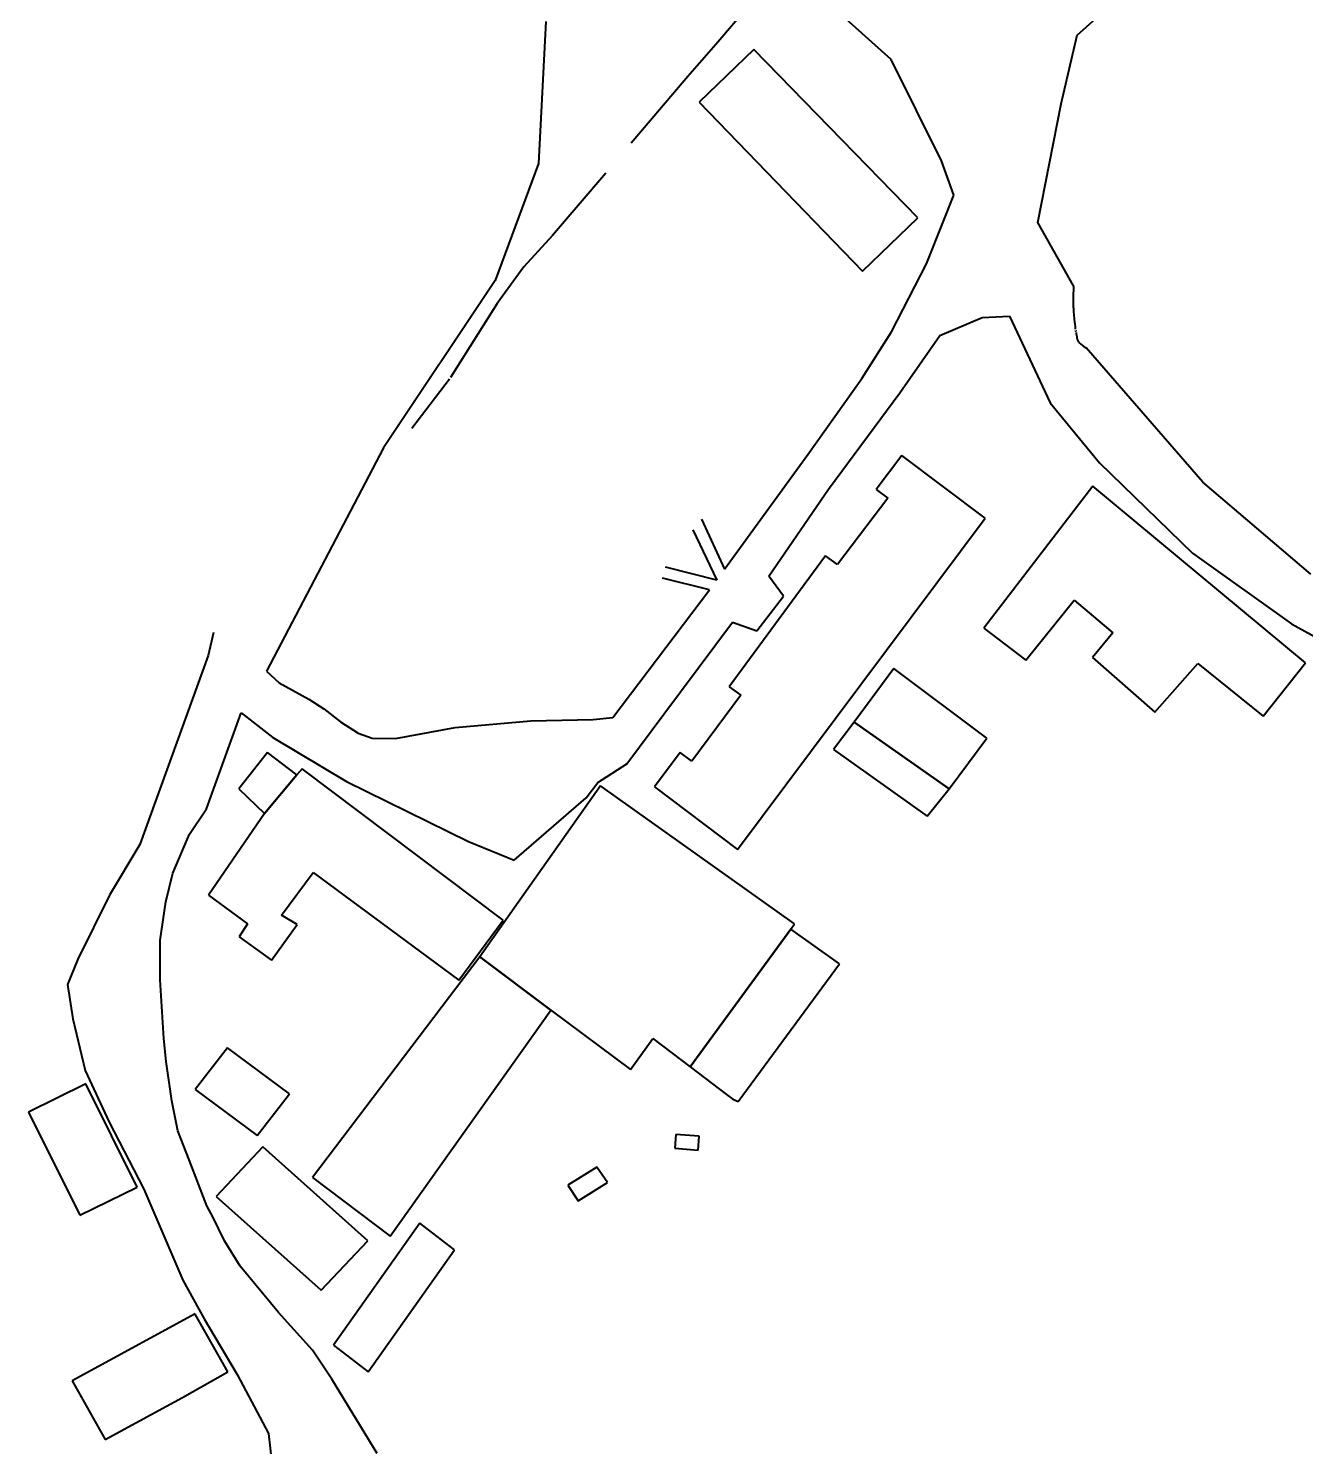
# Model space of a CAD drawing. Header units: metres. Extents: x 625987 to 635197, y 3048449 to 3066446.
# Drawn here: x 634618.366 to 634619.828, y 3063190.056 to 3063191.681 of the extents above; entities that cross this region are included whole.
import ezdxf

# ---------------------------------------------------------------- set-up
doc = ezdxf.new("R2010")
doc.units = ezdxf.units.M
doc.linetypes.add('DASHED', pattern=[0.75, 0.5, -0.25])
for name, color, linetype, lineweight in [('C-BLDG', 253, 'Continuous', 5), ('C-FENC-AIRF-SECU', 253, 'DASHED', 0), ('C-ROAD-LAND', 253, 'Continuous', 9)]:
    doc.layers.add(name, color=color, linetype=linetype, lineweight=lineweight)

msp = doc.modelspace()

# ---------------------------------------------------------------- linework, layer by layer
at = {"layer": 'C-BLDG', "lineweight": 40}
for p, q in [((634619.1966, 3063191.6567, 24568986.0801), (634619.134, 3063191.5962, 24568986.0801)), ((634619.1966, 3063191.6567, 24568986.0801), (634619.134, 3063191.5962, 24568986.0801)), ((634619.3844, 3063191.4638, 24568986.0801), (634619.1966, 3063191.6567, 24568986.0801)), ((634619.3844, 3063191.4638, 24568986.0801), (634619.1966, 3063191.6567, 24568986.0801)), ((634619.134, 3063191.5962, 24568986.0801), (634619.321, 3063191.4028, 24568986.0801)), ((634619.134, 3063191.5962, 24568986.0801), (634619.321, 3063191.4028, 24568986.0801)), ((634619.321, 3063191.4028, 24568986.0801), (634619.3844, 3063191.4638, 24568986.0801)), ((634619.321, 3063191.4028, 24568986.0801), (634619.3844, 3063191.4638, 24568986.0801)), ((634619.366, 3063191.1918, 24568986.0801), (634619.3367, 3063191.1528, 24568986.0801)), ((634619.366, 3063191.1918, 24568986.0801), (634619.3367, 3063191.1528, 24568986.0801)), ((634619.4612, 3063191.12, 24568986.0801), (634619.366, 3063191.1918, 24568986.0801)), ((634619.4612, 3063191.12, 24568986.0801), (634619.366, 3063191.1918, 24568986.0801)), ((634619.3501, 3063191.1429, 24568986.0801), (634619.2921, 3063191.0668, 24568986.0801)), ((634619.3501, 3063191.1429, 24568986.0801), (634619.2921, 3063191.0668, 24568986.0801)), ((634619.3367, 3063191.1528, 24568986.0801), (634619.3501, 3063191.1429, 24568986.0801)), ((634619.3367, 3063191.1528, 24568986.0801), (634619.3501, 3063191.1429, 24568986.0801)), ((634619.5848, 3063191.1565, 24568986.0801), (634619.46, 3063190.994, 24568986.0801)), ((634619.5848, 3063191.1565, 24568986.0801), (634619.46, 3063190.994, 24568986.0801)), ((634619.8284, 3063190.9542, 24568986.0801), (634619.5848, 3063191.1565, 24568986.0801)), ((634619.8284, 3063190.9542, 24568986.0801), (634619.5848, 3063191.1565, 24568986.0801)), ((634619.1777, 3063190.7404, 24568986.0801), (634619.4612, 3063191.12, 24568986.0801)), ((634619.1777, 3063190.7404, 24568986.0801), (634619.4612, 3063191.12, 24568986.0801)), ((634619.2787, 3063191.0767, 24568986.0801), (634619.1681, 3063190.9269, 24568986.0801)), ((634619.2787, 3063191.0767, 24568986.0801), (634619.1681, 3063190.9269, 24568986.0801)), ((634619.2921, 3063191.0668, 24568986.0801), (634619.2787, 3063191.0767, 24568986.0801)), ((634619.2921, 3063191.0668, 24568986.0801), (634619.2787, 3063191.0767, 24568986.0801)), ((634619.5079, 3063190.9571, 24568986.0801), (634619.5633, 3063191.0259, 24568986.0801)), ((634619.5079, 3063190.9571, 24568986.0801), (634619.5633, 3063191.0259, 24568986.0801)), ((634619.5633, 3063191.0259, 24568986.0801), (634619.6075, 3063190.9885, 24568986.0801)), ((634619.5633, 3063191.0259, 24568986.0801), (634619.6075, 3063190.9885, 24568986.0801)), ((634619.46, 3063190.994, 24568986.0801), (634619.5079, 3063190.9571, 24568986.0801)), ((634619.46, 3063190.994, 24568986.0801), (634619.5079, 3063190.9571, 24568986.0801)), ((634619.6075, 3063190.9885, 24568986.0801), (634619.5845, 3063190.9603, 24568986.0801)), ((634619.6075, 3063190.9885, 24568986.0801), (634619.5845, 3063190.9603, 24568986.0801)), ((634619.5845, 3063190.9603, 24568986.0801), (634619.6558, 3063190.8976, 24568986.0801)), ((634619.5845, 3063190.9603, 24568986.0801), (634619.6558, 3063190.8976, 24568986.0801)), ((634619.6558, 3063190.8976, 24568986.0801), (634619.7049, 3063190.9533, 24568986.0801)), ((634619.6558, 3063190.8976, 24568986.0801), (634619.7049, 3063190.9533, 24568986.0801)), ((634619.7049, 3063190.9533, 24568986.0801), (634619.7796, 3063190.8933, 24568986.0801)), ((634619.7049, 3063190.9533, 24568986.0801), (634619.7796, 3063190.8933, 24568986.0801)), ((634619.7796, 3063190.8933, 24568986.0801), (634619.8284, 3063190.9542, 24568986.0801)), ((634619.7796, 3063190.8933, 24568986.0801), (634619.8284, 3063190.9542, 24568986.0801)), ((634619.3567, 3063190.9477, 24568986.0801), (634619.3112, 3063190.8864, 24568986.0801)), ((634619.3567, 3063190.9477, 24568986.0801), (634619.3112, 3063190.8864, 24568986.0801)), ((634619.4634, 3063190.868, 24568986.0801), (634619.3567, 3063190.9477, 24568986.0801)), ((634619.4634, 3063190.868, 24568986.0801), (634619.3567, 3063190.9477, 24568986.0801)), ((634619.1814, 3063190.917, 24568986.0801), (634619.1256, 3063190.8415, 24568986.0801)), ((634619.1814, 3063190.917, 24568986.0801), (634619.1256, 3063190.8415, 24568986.0801)), ((634619.1681, 3063190.9269, 24568986.0801), (634619.1814, 3063190.917, 24568986.0801)), ((634619.1681, 3063190.9269, 24568986.0801), (634619.1814, 3063190.917, 24568986.0801)), ((634619.3112, 3063190.8864, 24568986.0801), (634619.2878, 3063190.855, 24568986.0801)), ((634619.3112, 3063190.8864, 24568986.0801), (634619.2878, 3063190.855, 24568986.0801)), ((634619.3112, 3063190.8864, 24568986.0801), (634619.4201, 3063190.8098, 24568986.0801)), ((634619.4201, 3063190.8098, 24568986.0801), (634619.3112, 3063190.8864, 24568986.0801)), ((634619.3112, 3063190.8864, 24568986.0801), (634619.4201, 3063190.8098, 24568986.0801)), ((634619.4201, 3063190.8098, 24568986.0801), (634619.3112, 3063190.8864, 24568986.0801)), ((634619.4201, 3063190.8098, 24568986.0801), (634619.4634, 3063190.868, 24568986.0801)), ((634619.4201, 3063190.8098, 24568986.0801), (634619.4634, 3063190.868, 24568986.0801)), ((634618.6393, 3063190.8515, 24568986.0801), (634618.6066, 3063190.8098, 24568986.0801)), ((634618.6393, 3063190.8515, 24568986.0801), (634618.6066, 3063190.8098, 24568986.0801)), ((634618.6729, 3063190.8261, 24568986.0801), (634618.6393, 3063190.8515, 24568986.0801)), ((634618.6729, 3063190.8261, 24568986.0801), (634618.6393, 3063190.8515, 24568986.0801)), ((634619.1122, 3063190.8514, 24568986.0801), (634619.0825, 3063190.8122, 24568986.0801)), ((634619.1122, 3063190.8514, 24568986.0801), (634619.0825, 3063190.8122, 24568986.0801)), ((634619.1256, 3063190.8415, 24568986.0801), (634619.1122, 3063190.8514, 24568986.0801)), ((634619.1256, 3063190.8415, 24568986.0801), (634619.1122, 3063190.8514, 24568986.0801)), ((634619.2878, 3063190.855, 24568986.0801), (634619.3949, 3063190.7785, 24568986.0801)), ((634619.2878, 3063190.855, 24568986.0801), (634619.3949, 3063190.7785, 24568986.0801)), ((634618.6729, 3063190.8261, 24568986.0801), (634618.6359, 3063190.7818, 24568986.0801)), ((634618.6359, 3063190.7818, 24568986.0801), (634618.6729, 3063190.8261, 24568986.0801)), ((634618.6729, 3063190.8261, 24568986.0801), (634618.6359, 3063190.7818, 24568986.0801)), ((634618.6359, 3063190.7818, 24568986.0801), (634618.6729, 3063190.8261, 24568986.0801)), ((634618.679, 3063190.8326, 24568986.0801), (634618.6729, 3063190.8261, 24568986.0801)), ((634618.679, 3063190.8326, 24568986.0801), (634618.6729, 3063190.8261, 24568986.0801)), ((634618.9092, 3063190.6595, 24568986.0801), (634618.679, 3063190.8326, 24568986.0801)), ((634618.9092, 3063190.6595, 24568986.0801), (634618.679, 3063190.8326, 24568986.0801)), ((634618.6066, 3063190.8098, 24568986.0801), (634618.6359, 3063190.7818, 24568986.0801)), ((634618.6066, 3063190.8098, 24568986.0801), (634618.6359, 3063190.7818, 24568986.0801)), ((634619.0208, 3063190.8134, 24568986.0801), (634618.8827, 3063190.6175, 24568986.0801)), ((634619.0208, 3063190.8134, 24568986.0801), (634618.8827, 3063190.6175, 24568986.0801)), ((634619.2431, 3063190.6552, 24568986.0801), (634619.0208, 3063190.8134, 24568986.0801)), ((634619.2431, 3063190.6552, 24568986.0801), (634619.0208, 3063190.8134, 24568986.0801)), ((634619.0825, 3063190.8122, 24568986.0801), (634619.1777, 3063190.7404, 24568986.0801)), ((634619.0825, 3063190.8122, 24568986.0801), (634619.1777, 3063190.7404, 24568986.0801)), ((634619.3949, 3063190.7785, 24568986.0801), (634619.4201, 3063190.8098, 24568986.0801)), ((634619.3949, 3063190.7785, 24568986.0801), (634619.4201, 3063190.8098, 24568986.0801)), ((634618.6359, 3063190.7818, 24568986.0801), (634618.5717, 3063190.688, 24568986.0801)), ((634618.6359, 3063190.7818, 24568986.0801), (634618.5717, 3063190.688, 24568986.0801)), ((634618.6556, 3063190.6653, 24568986.0801), (634618.6916, 3063190.7142, 24568986.0801)), ((634618.6556, 3063190.6653, 24568986.0801), (634618.6916, 3063190.7142, 24568986.0801)), ((634618.6916, 3063190.7142, 24568986.0801), (634618.8586, 3063190.5909, 24568986.0801)), ((634618.6916, 3063190.7142, 24568986.0801), (634618.8586, 3063190.5909, 24568986.0801)), ((634618.5717, 3063190.688, 24568986.0801), (634618.6167, 3063190.6553, 24568986.0801)), ((634618.5717, 3063190.688, 24568986.0801), (634618.6167, 3063190.6553, 24568986.0801)), ((634618.6736, 3063190.6546, 24568986.0801), (634618.6556, 3063190.6653, 24568986.0801)), ((634618.6736, 3063190.6546, 24568986.0801), (634618.6556, 3063190.6653, 24568986.0801)), ((634618.8586, 3063190.5909, 24568986.0801), (634618.9092, 3063190.6595, 24568986.0801)), ((634618.8586, 3063190.5909, 24568986.0801), (634618.9092, 3063190.6595, 24568986.0801)), ((634618.6167, 3063190.6553, 24568986.0801), (634618.6069, 3063190.6402, 24568986.0801)), ((634618.6167, 3063190.6553, 24568986.0801), (634618.6069, 3063190.6402, 24568986.0801)), ((634618.6069, 3063190.6402, 24568986.0801), (634618.6442, 3063190.6138, 24568986.0801)), ((634618.6069, 3063190.6402, 24568986.0801), (634618.6442, 3063190.6138, 24568986.0801)), ((634618.6442, 3063190.6138, 24568986.0801), (634618.6736, 3063190.6546, 24568986.0801)), ((634618.6442, 3063190.6138, 24568986.0801), (634618.6736, 3063190.6546, 24568986.0801)), ((634619.1237, 3063190.4913, 24568986.0801), (634619.2387, 3063190.6491, 24568986.0801)), ((634619.2387, 3063190.6491, 24568986.0801), (634619.1237, 3063190.4913, 24568986.0801)), ((634619.1237, 3063190.4913, 24568986.0801), (634619.2387, 3063190.6491, 24568986.0801)), ((634619.2387, 3063190.6491, 24568986.0801), (634619.1237, 3063190.4913, 24568986.0801)), ((634619.2387, 3063190.6491, 24568986.0801), (634619.2431, 3063190.6552, 24568986.0801)), ((634619.2387, 3063190.6491, 24568986.0801), (634619.2431, 3063190.6552, 24568986.0801)), ((634619.2944, 3063190.6095, 24568986.0801), (634619.2387, 3063190.6491, 24568986.0801)), ((634619.2944, 3063190.6095, 24568986.0801), (634619.2387, 3063190.6491, 24568986.0801)), ((634618.8827, 3063190.6175, 24568986.0801), (634618.6908, 3063190.3646, 24568986.0801)), ((634618.8827, 3063190.6175, 24568986.0801), (634618.6908, 3063190.3646, 24568986.0801)), ((634618.9641, 3063190.5563, 24568986.0801), (634618.8827, 3063190.6175, 24568986.0801)), ((634618.8827, 3063190.6175, 24568986.0801), (634618.9641, 3063190.5563, 24568986.0801)), ((634618.9641, 3063190.5563, 24568986.0801), (634618.8827, 3063190.6175, 24568986.0801)), ((634618.8827, 3063190.6175, 24568986.0801), (634618.9641, 3063190.5563, 24568986.0801)), ((634619.1786, 3063190.4516, 24568986.0801), (634619.2944, 3063190.6095, 24568986.0801)), ((634619.1786, 3063190.4516, 24568986.0801), (634619.2944, 3063190.6095, 24568986.0801)), ((634618.7798, 3063190.2974, 24568986.0801), (634618.9641, 3063190.5563, 24568986.0801)), ((634618.7798, 3063190.2974, 24568986.0801), (634618.9641, 3063190.5563, 24568986.0801)), ((634618.9641, 3063190.5563, 24568986.0801), (634619.055, 3063190.4885, 24568986.0801)), ((634618.9641, 3063190.5563, 24568986.0801), (634619.055, 3063190.4885, 24568986.0801)), ((634618.5936, 3063190.5133, 24568986.0801), (634618.5567, 3063190.4655, 24568986.0801)), ((634618.5936, 3063190.5133, 24568986.0801), (634618.5567, 3063190.4655, 24568986.0801)), ((634618.6645, 3063190.4607, 24568986.0801), (634618.5936, 3063190.5133, 24568986.0801)), ((634618.6645, 3063190.4607, 24568986.0801), (634618.5936, 3063190.5133, 24568986.0801)), ((634619.055, 3063190.4885, 24568986.0801), (634619.0806, 3063190.5241, 24568986.0801)), ((634619.055, 3063190.4885, 24568986.0801), (634619.0806, 3063190.5241, 24568986.0801)), ((634619.0806, 3063190.5241, 24568986.0801), (634619.1237, 3063190.4913, 24568986.0801)), ((634619.0806, 3063190.5241, 24568986.0801), (634619.1237, 3063190.4913, 24568986.0801)), ((634619.1237, 3063190.4913, 24568986.0801), (634619.1651, 3063190.4596, 24568986.0801)), ((634619.1237, 3063190.4913, 24568986.0801), (634619.1651, 3063190.4596, 24568986.0801)), ((634618.4312, 3063190.472, 24568986.0801), (634618.3656, 3063190.4396, 24568986.0801)), ((634618.4312, 3063190.472, 24568986.0801), (634618.3656, 3063190.4396, 24568986.0801)), ((634618.49, 3063190.3538, 24568986.0801), (634618.4312, 3063190.472, 24568986.0801)), ((634618.49, 3063190.3538, 24568986.0801), (634618.4312, 3063190.472, 24568986.0801)), ((634618.5567, 3063190.4655, 24568986.0801), (634618.6275, 3063190.4128, 24568986.0801)), ((634618.5567, 3063190.4655, 24568986.0801), (634618.6275, 3063190.4128, 24568986.0801)), ((634618.6275, 3063190.4128, 24568986.0801), (634618.6645, 3063190.4607, 24568986.0801)), ((634618.6275, 3063190.4128, 24568986.0801), (634618.6645, 3063190.4607, 24568986.0801)), ((634619.1651, 3063190.4596, 24568986.0801), (634619.1725, 3063190.4545, 24568986.0801)), ((634619.1651, 3063190.4596, 24568986.0801), (634619.1725, 3063190.4545, 24568986.0801)), ((634619.1725, 3063190.4545, 24568986.0801), (634619.1786, 3063190.4516, 24568986.0801)), ((634619.1725, 3063190.4545, 24568986.0801), (634619.1786, 3063190.4516, 24568986.0801)), ((634618.3656, 3063190.4396, 24568986.0801), (634618.4244, 3063190.3214, 24568986.0801)), ((634618.3656, 3063190.4396, 24568986.0801), (634618.4244, 3063190.3214, 24568986.0801)), ((634619.107, 3063190.4141, 24568986.0801), (634619.1058, 3063190.3984, 24568986.0801)), ((634619.107, 3063190.4141, 24568986.0801), (634619.1058, 3063190.3984, 24568986.0801)), ((634619.134, 3063190.4119, 24568986.0801), (634619.107, 3063190.4141, 24568986.0801)), ((634619.134, 3063190.4119, 24568986.0801), (634619.107, 3063190.4141, 24568986.0801)), ((634619.1328, 3063190.3962, 24568986.0801), (634619.134, 3063190.4119, 24568986.0801)), ((634619.1328, 3063190.3962, 24568986.0801), (634619.134, 3063190.4119, 24568986.0801)), ((634618.634, 3063190.3997, 24568986.0801), (634618.5805, 3063190.3431, 24568986.0801)), ((634618.634, 3063190.3997, 24568986.0801), (634618.5805, 3063190.3431, 24568986.0801)), ((634618.7543, 3063190.2923, 24568986.0801), (634618.634, 3063190.3997, 24568986.0801)), ((634618.7543, 3063190.2923, 24568986.0801), (634618.634, 3063190.3997, 24568986.0801)), ((634619.1058, 3063190.3984, 24568986.0801), (634619.1328, 3063190.3962, 24568986.0801)), ((634619.1058, 3063190.3984, 24568986.0801), (634619.1328, 3063190.3962, 24568986.0801)), ((634618.6908, 3063190.3646, 24568986.0801), (634618.7798, 3063190.2974, 24568986.0801)), ((634618.6908, 3063190.3646, 24568986.0801), (634618.7798, 3063190.2974, 24568986.0801)), ((634619.0168, 3063190.3767, 24568986.0801), (634618.9833, 3063190.3558, 24568986.0801)), ((634619.0168, 3063190.3767, 24568986.0801), (634618.9833, 3063190.3558, 24568986.0801)), ((634619.0288, 3063190.3588, 24568986.0801), (634619.0168, 3063190.3767, 24568986.0801)), ((634619.0288, 3063190.3588, 24568986.0801), (634619.0168, 3063190.3767, 24568986.0801)), ((634618.4244, 3063190.3214, 24568986.0801), (634618.49, 3063190.3538, 24568986.0801)), ((634618.4244, 3063190.3214, 24568986.0801), (634618.49, 3063190.3538, 24568986.0801)), ((634618.9833, 3063190.3558, 24568986.0801), (634618.9954, 3063190.338, 24568986.0801)), ((634618.9833, 3063190.3558, 24568986.0801), (634618.9954, 3063190.338, 24568986.0801)), ((634618.9954, 3063190.338, 24568986.0801), (634619.0288, 3063190.3588, 24568986.0801)), ((634618.9954, 3063190.338, 24568986.0801), (634619.0288, 3063190.3588, 24568986.0801)), ((634618.5805, 3063190.3431, 24568986.0801), (634618.7009, 3063190.2358, 24568986.0801)), ((634618.5805, 3063190.3431, 24568986.0801), (634618.7009, 3063190.2358, 24568986.0801)), ((634618.814, 3063190.3124, 24568986.0801), (634618.715, 3063190.1728, 24568986.0801)), ((634618.814, 3063190.3124, 24568986.0801), (634618.715, 3063190.1728, 24568986.0801)), ((634618.8537, 3063190.2818, 24568986.0801), (634618.814, 3063190.3124, 24568986.0801)), ((634618.8537, 3063190.2818, 24568986.0801), (634618.814, 3063190.3124, 24568986.0801)), ((634618.7009, 3063190.2358, 24568986.0801), (634618.7543, 3063190.2923, 24568986.0801)), ((634618.7009, 3063190.2358, 24568986.0801), (634618.7543, 3063190.2923, 24568986.0801)), ((634618.7547, 3063190.1422, 24568986.0801), (634618.8537, 3063190.2818, 24568986.0801)), ((634618.7547, 3063190.1422, 24568986.0801), (634618.8537, 3063190.2818, 24568986.0801)), ((634618.5565, 3063190.2084, 24568986.0801), (634618.4156, 3063190.1317, 24568986.0801)), ((634618.5565, 3063190.2084, 24568986.0801), (634618.4156, 3063190.1317, 24568986.0801)), ((634618.5567, 3063190.2081, 24568986.0801), (634618.5565, 3063190.2084, 24568986.0801)), ((634618.5567, 3063190.2081, 24568986.0801), (634618.5565, 3063190.2084, 24568986.0801)), ((634618.5939, 3063190.1422, 24568986.0801), (634618.5567, 3063190.2081, 24568986.0801)), ((634618.5939, 3063190.1422, 24568986.0801), (634618.5567, 3063190.2081, 24568986.0801)), ((634618.715, 3063190.1728, 24568986.0801), (634618.7547, 3063190.1422, 24568986.0801)), ((634618.715, 3063190.1728, 24568986.0801), (634618.7547, 3063190.1422, 24568986.0801)), ((634618.5421, 3063190.1126, 24568986.0801), (634618.5939, 3063190.1422, 24568986.0801)), ((634618.5421, 3063190.1126, 24568986.0801), (634618.5939, 3063190.1422, 24568986.0801)), ((634618.4156, 3063190.1317, 24568986.0801), (634618.4536, 3063190.0645, 24568986.0801)), ((634618.4156, 3063190.1317, 24568986.0801), (634618.4536, 3063190.0645, 24568986.0801)), ((634618.5237, 3063190.1026, 24568986.0801), (634618.5421, 3063190.1126, 24568986.0801)), ((634618.5237, 3063190.1026, 24568986.0801), (634618.5421, 3063190.1126, 24568986.0801)), ((634618.4536, 3063190.0645, 24568986.0801), (634618.5237, 3063190.1026, 24568986.0801)), ((634618.4536, 3063190.0645, 24568986.0801), (634618.5237, 3063190.1026, 24568986.0801))]:
    msp.add_line(p, q, dxfattribs=at)
at = {"layer": 'C-FENC-AIRF-SECU', "lineweight": 40, "ltscale": 0.2}
for p, q in [((634619.2117, 3063191.7313, 24568986.0801), (634619.1529, 3063191.6625, 24568986.0801)), ((634619.2117, 3063191.7313, 24568986.0801), (634619.1529, 3063191.6625, 24568986.0801)), ((634619.1529, 3063191.6625, 24568986.0801), (634619.1207, 3063191.6258, 24568986.0801)), ((634619.1529, 3063191.6625, 24568986.0801), (634619.1207, 3063191.6258, 24568986.0801)), ((634619.1207, 3063191.6258, 24568986.0801), (634619.0269, 3063191.5149, 24568986.0801)), ((634619.1207, 3063191.6258, 24568986.0801), (634619.0269, 3063191.5149, 24568986.0801)), ((634619.0269, 3063191.5149, 24568986.0801), (634618.966, 3063191.4437, 24568986.0801)), ((634619.0269, 3063191.5149, 24568986.0801), (634618.966, 3063191.4437, 24568986.0801)), ((634618.966, 3063191.4437, 24568986.0801), (634618.9332, 3063191.4079, 24568986.0801)), ((634618.966, 3063191.4437, 24568986.0801), (634618.9332, 3063191.4079, 24568986.0801)), ((634618.9332, 3063191.4079, 24568986.0801), (634618.9024, 3063191.3658, 24568986.0801)), ((634618.9332, 3063191.4079, 24568986.0801), (634618.9024, 3063191.3658, 24568986.0801)), ((634618.9024, 3063191.3658, 24568986.0801), (634618.848, 3063191.2792, 24568986.0801)), ((634618.9024, 3063191.3658, 24568986.0801), (634618.848, 3063191.2792, 24568986.0801)), ((634618.848, 3063191.2792, 24568986.0801), (634618.8049, 3063191.2227, 24568986.0801)), ((634618.848, 3063191.2792, 24568986.0801), (634618.8049, 3063191.2227, 24568986.0801))]:
    msp.add_line(p, q, dxfattribs=at)
at = {"layer": 'C-ROAD-LAND', "lineweight": 40}
for p, q in [((634619.3538, 3063191.6454, 24568986.0801), (634619.2453, 3063191.7426, 24568986.0801)), ((634619.3538, 3063191.6454, 24568986.0801), (634619.2453, 3063191.7426, 24568986.0801)), ((634619.5667, 3063191.6733, 24568986.0801), (634619.6218, 3063191.7223, 24568986.0801)), ((634619.5667, 3063191.6733, 24568986.0801), (634619.6218, 3063191.7223, 24568986.0801)), ((634618.9583, 3063191.6886, 24568986.0801), (634618.9499, 3063191.526, 24568986.0801)), ((634618.9583, 3063191.6886, 24568986.0801), (634618.9499, 3063191.526, 24568986.0801)), ((634619.5486, 3063191.5944, 24568986.0801), (634619.5667, 3063191.6733, 24568986.0801)), ((634619.5486, 3063191.5944, 24568986.0801), (634619.5667, 3063191.6733, 24568986.0801)), ((634619.4112, 3063191.5292, 24568986.0801), (634619.3538, 3063191.6454, 24568986.0801)), ((634619.4112, 3063191.5292, 24568986.0801), (634619.3538, 3063191.6454, 24568986.0801)), ((634619.5217, 3063191.4585, 24568986.0801), (634619.5486, 3063191.5944, 24568986.0801)), ((634619.5217, 3063191.4585, 24568986.0801), (634619.5486, 3063191.5944, 24568986.0801)), ((634618.9499, 3063191.526, 24568986.0801), (634618.9003, 3063191.3923, 24568986.0801)), ((634618.9499, 3063191.526, 24568986.0801), (634618.9003, 3063191.3923, 24568986.0801)), ((634619.4255, 3063191.4898, 24568986.0801), (634619.4112, 3063191.5292, 24568986.0801)), ((634619.4255, 3063191.4898, 24568986.0801), (634619.4112, 3063191.5292, 24568986.0801)), ((634619.413, 3063191.4583, 24568986.0801), (634619.4255, 3063191.4898, 24568986.0801)), ((634619.413, 3063191.4583, 24568986.0801), (634619.4255, 3063191.4898, 24568986.0801)), ((634619.3941, 3063191.4111, 24568986.0801), (634619.413, 3063191.4583, 24568986.0801)), ((634619.3941, 3063191.4111, 24568986.0801), (634619.413, 3063191.4583, 24568986.0801)), ((634619.5626, 3063191.386, 24568986.0801), (634619.5217, 3063191.4585, 24568986.0801)), ((634619.5626, 3063191.386, 24568986.0801), (634619.5217, 3063191.4585, 24568986.0801)), ((634619.354, 3063191.3335, 24568986.0801), (634619.3941, 3063191.4111, 24568986.0801)), ((634619.354, 3063191.3335, 24568986.0801), (634619.3941, 3063191.4111, 24568986.0801)), ((634618.9003, 3063191.3923, 24568986.0801), (634618.7723, 3063191.2003, 24568986.0801)), ((634618.9003, 3063191.3923, 24568986.0801), (634618.7723, 3063191.2003, 24568986.0801)), ((634619.4093, 3063191.3293, 24568986.0801), (634619.4581, 3063191.3499, 24568986.0801)), ((634619.4093, 3063191.3293, 24568986.0801), (634619.4581, 3063191.3499, 24568986.0801)), ((634619.4581, 3063191.3499, 24568986.0801), (634619.4892, 3063191.3511, 24568986.0801)), ((634619.4581, 3063191.3499, 24568986.0801), (634619.4892, 3063191.3511, 24568986.0801)), ((634619.4892, 3063191.3511, 24568986.0801), (634619.5358, 3063191.2519, 24568986.0801)), ((634619.4892, 3063191.3511, 24568986.0801), (634619.5358, 3063191.2519, 24568986.0801)), ((634619.32, 3063191.2797, 24568986.0801), (634619.354, 3063191.3335, 24568986.0801)), ((634619.32, 3063191.2797, 24568986.0801), (634619.354, 3063191.3335, 24568986.0801)), ((634619.3636, 3063191.2635, 24568986.0801), (634619.4093, 3063191.3293, 24568986.0801)), ((634619.3636, 3063191.2635, 24568986.0801), (634619.4093, 3063191.3293, 24568986.0801)), ((634619.7108, 3063191.1613, 24568986.0801), (634619.5769, 3063191.3151, 24568986.0801)), ((634619.7108, 3063191.1613, 24568986.0801), (634619.5769, 3063191.3151, 24568986.0801)), ((634619.2581, 3063191.1927, 24568986.0801), (634619.32, 3063191.2797, 24568986.0801)), ((634619.2581, 3063191.1927, 24568986.0801), (634619.32, 3063191.2797, 24568986.0801)), ((634619.2819, 3063191.1532, 24568986.0801), (634619.3636, 3063191.2635, 24568986.0801)), ((634619.2819, 3063191.1532, 24568986.0801), (634619.3636, 3063191.2635, 24568986.0801)), ((634619.5358, 3063191.2519, 24568986.0801), (634619.5924, 3063191.1834, 24568986.0801)), ((634619.5358, 3063191.2519, 24568986.0801), (634619.5924, 3063191.1834, 24568986.0801)), ((634618.7723, 3063191.2003, 24568986.0801), (634618.6382, 3063190.9448, 24568986.0801)), ((634618.7723, 3063191.2003, 24568986.0801), (634618.6382, 3063190.9448, 24568986.0801)), ((634619.1628, 3063191.0615, 24568986.0801), (634619.2581, 3063191.1927, 24568986.0801)), ((634619.1628, 3063191.0615, 24568986.0801), (634619.2581, 3063191.1927, 24568986.0801)), ((634619.5924, 3063191.1834, 24568986.0801), (634619.699, 3063191.0799, 24568986.0801)), ((634619.5924, 3063191.1834, 24568986.0801), (634619.699, 3063191.0799, 24568986.0801)), ((634619.8342, 3063191.0559, 24568986.0801), (634619.7108, 3063191.1613, 24568986.0801)), ((634619.8342, 3063191.0559, 24568986.0801), (634619.7108, 3063191.1613, 24568986.0801)), ((634619.2136, 3063191.0535, 24568986.0801), (634619.2819, 3063191.1532, 24568986.0801)), ((634619.2136, 3063191.0535, 24568986.0801), (634619.2819, 3063191.1532, 24568986.0801)), ((634619.1366, 3063191.1189, 24568986.0801), (634619.1628, 3063191.0615, 24568986.0801)), ((634619.1366, 3063191.1189, 24568986.0801), (634619.1628, 3063191.0615, 24568986.0801)), ((634619.1264, 3063191.1066, 24568986.0801), (634619.154, 3063191.049, 24568986.0801)), ((634619.1264, 3063191.1066, 24568986.0801), (634619.154, 3063191.049, 24568986.0801)), ((634619.699, 3063191.0799, 24568986.0801), (634619.8122, 3063190.999, 24568986.0801)), ((634619.699, 3063191.0799, 24568986.0801), (634619.8122, 3063190.999, 24568986.0801)), ((634619.154, 3063191.049, 24568986.0801), (634619.0951, 3063191.0638, 24568986.0801)), ((634619.154, 3063191.049, 24568986.0801), (634619.0951, 3063191.0638, 24568986.0801)), ((634619.1455, 3063191.0378, 24568986.0801), (634619.0919, 3063191.0512, 24568986.0801)), ((634619.1455, 3063191.0378, 24568986.0801), (634619.0919, 3063191.0512, 24568986.0801)), ((634619.2305, 3063191.0304, 24568986.0801), (634619.2136, 3063191.0535, 24568986.0801)), ((634619.2305, 3063191.0304, 24568986.0801), (634619.2136, 3063191.0535, 24568986.0801)), ((634619.0349, 3063190.8915, 24568986.0801), (634619.1455, 3063191.0378, 24568986.0801)), ((634619.0349, 3063190.8915, 24568986.0801), (634619.1455, 3063191.0378, 24568986.0801)), ((634619.1997, 3063190.9909, 24568986.0801), (634619.2305, 3063191.0304, 24568986.0801)), ((634619.1997, 3063190.9909, 24568986.0801), (634619.2305, 3063191.0304, 24568986.0801)), ((634619.0932, 3063190.8955, 24568986.0801), (634619.1719, 3063191.0008, 24568986.0801)), ((634619.0932, 3063190.8955, 24568986.0801), (634619.1719, 3063191.0008, 24568986.0801)), ((634619.1719, 3063191.0008, 24568986.0801), (634619.1997, 3063190.9909, 24568986.0801)), ((634619.1719, 3063191.0008, 24568986.0801), (634619.1997, 3063190.9909, 24568986.0801)), ((634619.8122, 3063190.999, 24568986.0801), (634619.9006, 3063190.9501, 24568986.0801)), ((634619.8122, 3063190.999, 24568986.0801), (634619.9006, 3063190.9501, 24568986.0801)), ((634618.5776, 3063190.9889, 24568986.0801), (634618.5714, 3063190.9625, 24568986.0801)), ((634618.5776, 3063190.9889, 24568986.0801), (634618.5714, 3063190.9625, 24568986.0801)), ((634618.5714, 3063190.9625, 24568986.0801), (634618.4934, 3063190.746, 24568986.0801)), ((634618.5714, 3063190.9625, 24568986.0801), (634618.4934, 3063190.746, 24568986.0801)), ((634618.6382, 3063190.9448, 24568986.0801), (634618.6527, 3063190.9314, 24568986.0801)), ((634618.6382, 3063190.9448, 24568986.0801), (634618.6527, 3063190.9314, 24568986.0801)), ((634618.6527, 3063190.9314, 24568986.0801), (634618.6866, 3063190.9125, 24568986.0801)), ((634618.6527, 3063190.9314, 24568986.0801), (634618.6866, 3063190.9125, 24568986.0801)), ((634618.6866, 3063190.9125, 24568986.0801), (634618.7038, 3063190.9015, 24568986.0801)), ((634618.6866, 3063190.9125, 24568986.0801), (634618.7038, 3063190.9015, 24568986.0801)), ((634618.7038, 3063190.9015, 24568986.0801), (634618.7232, 3063190.8867, 24568986.0801)), ((634618.7038, 3063190.9015, 24568986.0801), (634618.7232, 3063190.8867, 24568986.0801)), ((634618.5694, 3063190.7871, 24568986.0801), (634618.6091, 3063190.8971, 24568986.0801)), ((634618.5694, 3063190.7871, 24568986.0801), (634618.6091, 3063190.8971, 24568986.0801)), ((634618.6091, 3063190.8971, 24568986.0801), (634618.6455, 3063190.8688, 24568986.0801)), ((634618.6091, 3063190.8971, 24568986.0801), (634618.6455, 3063190.8688, 24568986.0801)), ((634618.7232, 3063190.8867, 24568986.0801), (634618.7432, 3063190.8737, 24568986.0801)), ((634618.7232, 3063190.8867, 24568986.0801), (634618.7432, 3063190.8737, 24568986.0801)), ((634618.8543, 3063190.8801, 24568986.0801), (634618.9409, 3063190.8878, 24568986.0801)), ((634618.8543, 3063190.8801, 24568986.0801), (634618.9409, 3063190.8878, 24568986.0801)), ((634618.9409, 3063190.8878, 24568986.0801), (634619.0125, 3063190.8894, 24568986.0801)), ((634618.9409, 3063190.8878, 24568986.0801), (634619.0125, 3063190.8894, 24568986.0801)), ((634619.0125, 3063190.8894, 24568986.0801), (634619.0349, 3063190.8915, 24568986.0801)), ((634619.0125, 3063190.8894, 24568986.0801), (634619.0349, 3063190.8915, 24568986.0801)), ((634619.051, 3063190.8386, 24568986.0801), (634619.0932, 3063190.8955, 24568986.0801)), ((634619.051, 3063190.8386, 24568986.0801), (634619.0932, 3063190.8955, 24568986.0801)), ((634618.6455, 3063190.8688, 24568986.0801), (634618.7299, 3063190.8181, 24568986.0801)), ((634618.6455, 3063190.8688, 24568986.0801), (634618.7299, 3063190.8181, 24568986.0801)), ((634618.7432, 3063190.8737, 24568986.0801), (634618.7595, 3063190.8678, 24568986.0801)), ((634618.7432, 3063190.8737, 24568986.0801), (634618.7595, 3063190.8678, 24568986.0801)), ((634618.7595, 3063190.8678, 24568986.0801), (634618.7861, 3063190.8675, 24568986.0801)), ((634618.7595, 3063190.8678, 24568986.0801), (634618.7861, 3063190.8675, 24568986.0801)), ((634618.7861, 3063190.8675, 24568986.0801), (634618.8543, 3063190.8801, 24568986.0801)), ((634618.7861, 3063190.8675, 24568986.0801), (634618.8543, 3063190.8801, 24568986.0801)), ((634619.0177, 3063190.817, 24568986.0801), (634619.051, 3063190.8386, 24568986.0801)), ((634619.0177, 3063190.817, 24568986.0801), (634619.051, 3063190.8386, 24568986.0801)), ((634618.7299, 3063190.8181, 24568986.0801), (634618.8696, 3063190.7497, 24568986.0801)), ((634618.7299, 3063190.8181, 24568986.0801), (634618.8696, 3063190.7497, 24568986.0801)), ((634619.0043, 3063190.7995, 24568986.0801), (634619.0177, 3063190.817, 24568986.0801)), ((634619.0043, 3063190.7995, 24568986.0801), (634619.0177, 3063190.817, 24568986.0801)), ((634618.5501, 3063190.758, 24568986.0801), (634618.5694, 3063190.7871, 24568986.0801)), ((634618.5501, 3063190.758, 24568986.0801), (634618.5694, 3063190.7871, 24568986.0801)), ((634618.9218, 3063190.7282, 24568986.0801), (634619.0043, 3063190.7995, 24568986.0801)), ((634618.9218, 3063190.7282, 24568986.0801), (634619.0043, 3063190.7995, 24568986.0801)), ((634618.5309, 3063190.7131, 24568986.0801), (634618.5501, 3063190.758, 24568986.0801)), ((634618.5309, 3063190.7131, 24568986.0801), (634618.5501, 3063190.758, 24568986.0801)), ((634618.4934, 3063190.746, 24568986.0801), (634618.4586, 3063190.688, 24568986.0801)), ((634618.4934, 3063190.746, 24568986.0801), (634618.4586, 3063190.688, 24568986.0801)), ((634618.8696, 3063190.7497, 24568986.0801), (634618.9218, 3063190.7282, 24568986.0801)), ((634618.8696, 3063190.7497, 24568986.0801), (634618.9218, 3063190.7282, 24568986.0801)), ((634618.5231, 3063190.6806, 24568986.0801), (634618.5309, 3063190.7131, 24568986.0801)), ((634618.5231, 3063190.6806, 24568986.0801), (634618.5309, 3063190.7131, 24568986.0801)), ((634618.4586, 3063190.688, 24568986.0801), (634618.4222, 3063190.6149, 24568986.0801)), ((634618.4586, 3063190.688, 24568986.0801), (634618.4222, 3063190.6149, 24568986.0801)), ((634618.5165, 3063190.6366, 24568986.0801), (634618.5231, 3063190.6806, 24568986.0801)), ((634618.5165, 3063190.6366, 24568986.0801), (634618.5231, 3063190.6806, 24568986.0801)), ((634618.5164, 3063190.591, 24568986.0801), (634618.5165, 3063190.6366, 24568986.0801)), ((634618.5164, 3063190.591, 24568986.0801), (634618.5165, 3063190.6366, 24568986.0801)), ((634618.4222, 3063190.6149, 24568986.0801), (634618.4104, 3063190.5859, 24568986.0801)), ((634618.4222, 3063190.6149, 24568986.0801), (634618.4104, 3063190.5859, 24568986.0801)), ((634618.5208, 3063190.5238, 24568986.0801), (634618.5164, 3063190.591, 24568986.0801)), ((634618.5208, 3063190.5238, 24568986.0801), (634618.5164, 3063190.591, 24568986.0801)), ((634618.4104, 3063190.5859, 24568986.0801), (634618.4165, 3063190.5464, 24568986.0801)), ((634618.4104, 3063190.5859, 24568986.0801), (634618.4165, 3063190.5464, 24568986.0801)), ((634618.4165, 3063190.5464, 24568986.0801), (634618.4308, 3063190.4873, 24568986.0801)), ((634618.4165, 3063190.5464, 24568986.0801), (634618.4308, 3063190.4873, 24568986.0801)), ((634618.5233, 3063190.4974, 24568986.0801), (634618.5208, 3063190.5238, 24568986.0801)), ((634618.5233, 3063190.4974, 24568986.0801), (634618.5208, 3063190.5238, 24568986.0801)), ((634618.5299, 3063190.4526, 24568986.0801), (634618.5233, 3063190.4974, 24568986.0801)), ((634618.5299, 3063190.4526, 24568986.0801), (634618.5233, 3063190.4974, 24568986.0801)), ((634618.4308, 3063190.4873, 24568986.0801), (634618.4582, 3063190.4281, 24568986.0801)), ((634618.4308, 3063190.4873, 24568986.0801), (634618.4582, 3063190.4281, 24568986.0801)), ((634618.5367, 3063190.418, 24568986.0801), (634618.5299, 3063190.4526, 24568986.0801)), ((634618.5367, 3063190.418, 24568986.0801), (634618.5299, 3063190.4526, 24568986.0801)), ((634618.4582, 3063190.4281, 24568986.0801), (634618.4979, 3063190.3514, 24568986.0801)), ((634618.4582, 3063190.4281, 24568986.0801), (634618.4979, 3063190.3514, 24568986.0801)), ((634618.5497, 3063190.3851, 24568986.0801), (634618.5367, 3063190.418, 24568986.0801)), ((634618.5497, 3063190.3851, 24568986.0801), (634618.5367, 3063190.418, 24568986.0801)), ((634618.5698, 3063190.3323, 24568986.0801), (634618.5497, 3063190.3851, 24568986.0801)), ((634618.5698, 3063190.3323, 24568986.0801), (634618.5497, 3063190.3851, 24568986.0801)), ((634618.4979, 3063190.3514, 24568986.0801), (634618.5424, 3063190.2471, 24568986.0801)), ((634618.4979, 3063190.3514, 24568986.0801), (634618.5424, 3063190.2471, 24568986.0801)), ((634618.5769, 3063190.3195, 24568986.0801), (634618.5698, 3063190.3323, 24568986.0801)), ((634618.5769, 3063190.3195, 24568986.0801), (634618.5698, 3063190.3323, 24568986.0801)), ((634618.5901, 3063190.2923, 24568986.0801), (634618.5769, 3063190.3195, 24568986.0801)), ((634618.5901, 3063190.2923, 24568986.0801), (634618.5769, 3063190.3195, 24568986.0801)), ((634618.6082, 3063190.2631, 24568986.0801), (634618.5901, 3063190.2923, 24568986.0801)), ((634618.6082, 3063190.2631, 24568986.0801), (634618.5901, 3063190.2923, 24568986.0801)), ((634618.6522, 3063190.21, 24568986.0801), (634618.6082, 3063190.2631, 24568986.0801)), ((634618.6522, 3063190.21, 24568986.0801), (634618.6082, 3063190.2631, 24568986.0801)), ((634618.5424, 3063190.2471, 24568986.0801), (634618.5669, 3063190.2029, 24568986.0801)), ((634618.5424, 3063190.2471, 24568986.0801), (634618.5669, 3063190.2029, 24568986.0801)), ((634618.5669, 3063190.2029, 24568986.0801), (634618.6046, 3063190.1391, 24568986.0801)), ((634618.5669, 3063190.2029, 24568986.0801), (634618.6046, 3063190.1391, 24568986.0801)), ((634618.6909, 3063190.1668, 24568986.0801), (634618.6522, 3063190.21, 24568986.0801)), ((634618.6909, 3063190.1668, 24568986.0801), (634618.6522, 3063190.21, 24568986.0801)), ((634618.7131, 3063190.1336, 24568986.0801), (634618.6909, 3063190.1668, 24568986.0801)), ((634618.7131, 3063190.1336, 24568986.0801), (634618.6909, 3063190.1668, 24568986.0801)), ((634618.6046, 3063190.1391, 24568986.0801), (634618.6407, 3063190.0715, 24568986.0801)), ((634618.6046, 3063190.1391, 24568986.0801), (634618.6407, 3063190.0715, 24568986.0801)), ((634618.765, 3063190.0484, 24568986.0801), (634618.7131, 3063190.1336, 24568986.0801)), ((634618.765, 3063190.0484, 24568986.0801), (634618.7131, 3063190.1336, 24568986.0801)), ((634618.6407, 3063190.0715, 24568986.0801), (634618.6445, 3063190.0377, 24568986.0801)), ((634618.6407, 3063190.0715, 24568986.0801), (634618.6445, 3063190.0377, 24568986.0801))]:
    msp.add_line(p, q, dxfattribs=at)
for centre, major_axis, ratio, start_param, end_param in [((634619.8513, 3063191.3706, 24568986.0801), (-0.2044, 0.2044), 1, 0.732177, 0.807896), ((634619.8513, 3063191.3706, 24568986.0801), (-0.2044, 0.2044), 1, 0.732177, 0.807896), ((634619.7305, 3063191.3679, 24568986.0801), (-0.119, 0.119), 1, 0.80787, 0.90714), ((634619.7305, 3063191.3679, 24568986.0801), (-0.119, 0.119), 1, 0.80787, 0.90714), ((634627.7055, 3063192.3438, 24568986.0801), (-5.8004, 5.8004), 0.999989, 0.907172, 0.908515), ((634627.7055, 3063192.3438, 24568986.0801), (-5.8004, 5.8004), 0.999989, 0.907172, 0.908515), ((634619.6361, 3063191.3443, 24568986.0801), (-0.0507, 0.0507), 0.999993, 0.917656, 0.94998), ((634619.6361, 3063191.3443, 24568986.0801), (-0.0507, 0.0507), 0.999993, 0.917656, 0.94998), ((634620.0663, 3063191.4156, 24568986.0801), (-0.359, 0.359), 0.999998, 0.949666, 0.961813), ((634620.0663, 3063191.4156, 24568986.0801), (-0.359, 0.359), 0.999998, 0.949666, 0.961813), ((634619.5776, 3063191.3285, 24568986.0801), (-0.00803, 0.00803), 0.999999, 0.961751, 1.528878), ((634619.5776, 3063191.3285, 24568986.0801), (-0.00803, 0.00803), 0.999999, 0.961751, 1.528878), ((634619.588, 3063191.338, 24568986.0801), (-0.018, 0.018), 0.999999, 1.52901, 1.905172), ((634619.588, 3063191.338, 24568986.0801), (-0.018, 0.018), 0.999999, 1.52901, 1.905172)]:
    msp.add_ellipse(centre, major_axis=major_axis, ratio=ratio, start_param=start_param, end_param=end_param, dxfattribs=at)

doc.saveas('drawing.dxf')
